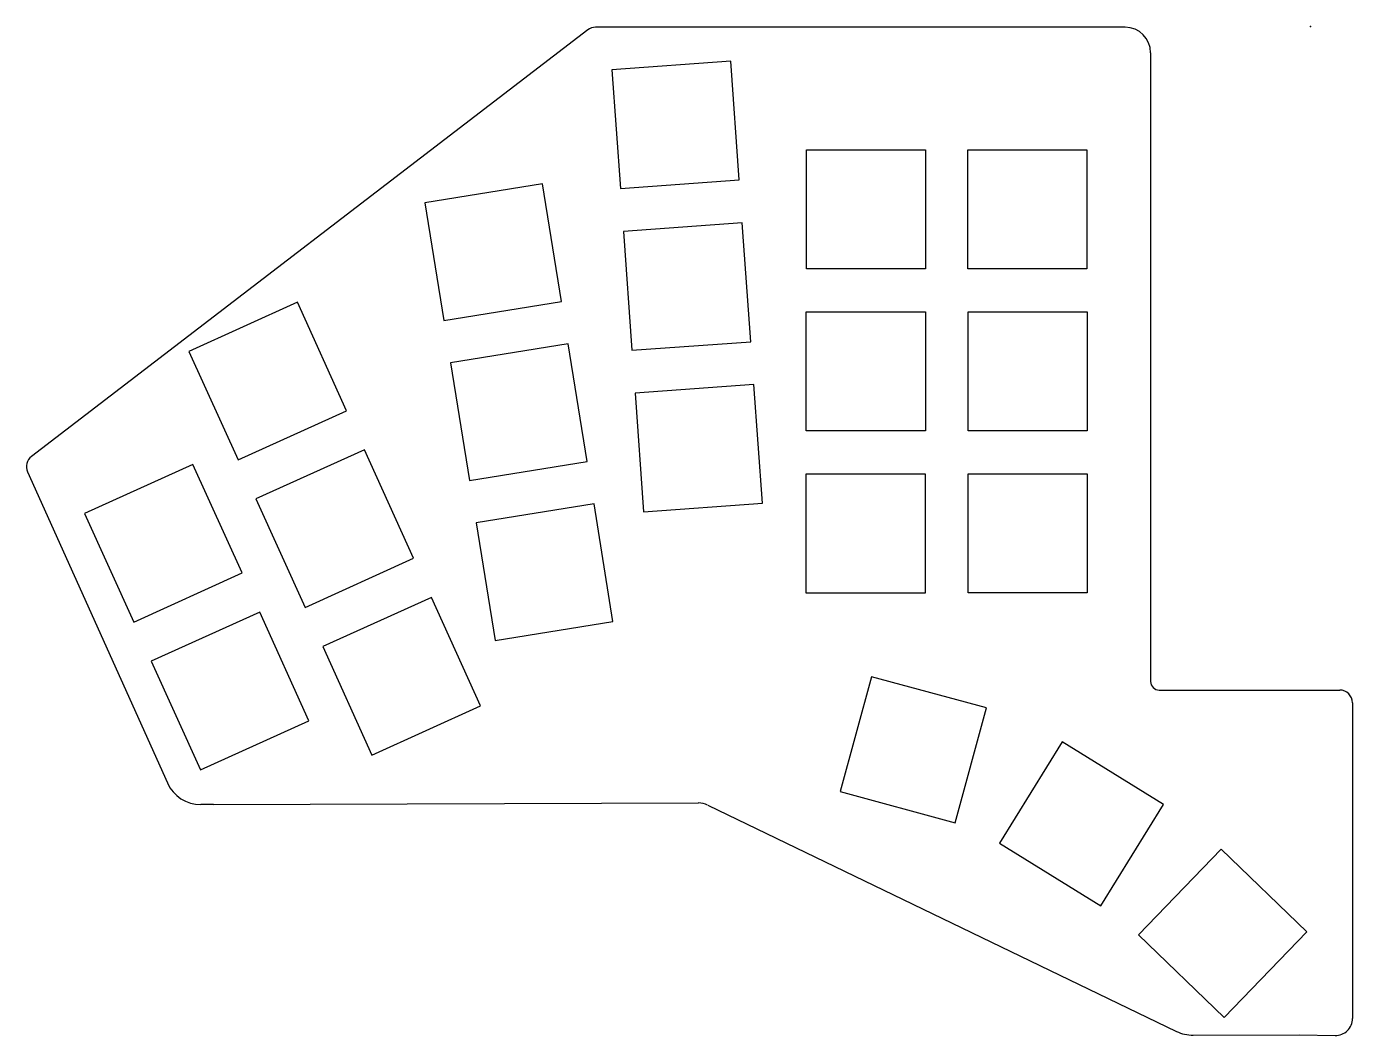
# Model space of a CAD drawing. Header units: millimetres. Extents: x -151 to 5, y -119 to 0.
import ezdxf

# ---------------------------------------------------------------- set-up
doc = ezdxf.new("R2010")
doc.units = ezdxf.units.MM
doc.header["$MEASUREMENT"] = 0
doc.layers.add('plateClean v5_Sketch1', color=7, linetype='Continuous')

msp = doc.modelspace()

# ---------------------------------------------------------------- linework, layer by layer
at = {"layer": 'plateClean v5_Sketch1'}
for p, q in [((-84.89, -0.4), (-150.25, -50.54)), ((-21.78, -0.09), (-83.98, -0.09)), ((-18.78, -3.09), (-18.78, -77)), ((-68.11, -4.08), (-82.08, -5.09)), ((-67.11, -18.04), (-68.11, -4.08)), ((-82.08, -5.09), (-81.07, -19.05)), ((-59.22, -28.5), (-59.22, -14.5)), ((-59.22, -14.5), (-45.22, -14.5)), ((-45.22, -14.5), (-45.22, -28.5)), ((-40.26, -14.5), (-26.26, -14.5)), ((-40.26, -28.5), (-40.26, -14.5)), ((-26.26, -14.5), (-26.26, -28.5)), ((-90.24, -18.51), (-104.06, -20.74)), ((-88.01, -32.33), (-90.24, -18.51)), ((-81.07, -19.05), (-67.11, -18.04)), ((-104.06, -20.74), (-101.83, -34.56)), ((-66.75, -23.08), (-80.71, -24.09)), ((-65.74, -37.05), (-66.75, -23.08)), ((-80.71, -24.09), (-79.71, -38.05)), ((-45.22, -28.5), (-59.22, -28.5)), ((-26.26, -28.5), (-40.26, -28.5)), ((-119.01, -32.42), (-131.76, -38.19)), ((-113.23, -45.17), (-119.01, -32.42)), ((-101.83, -34.56), (-88.01, -32.33)), ((-59.23, -47.54), (-59.23, -33.54)), ((-59.23, -33.54), (-45.23, -33.54)), ((-45.23, -33.54), (-45.23, -47.54)), ((-40.22, -33.54), (-26.22, -33.54)), ((-40.22, -47.54), (-40.22, -33.54)), ((-26.22, -33.54), (-26.22, -47.54)), ((-87.2, -37.32), (-101.02, -39.55)), ((-84.98, -51.15), (-87.2, -37.32)), ((-79.71, -38.05), (-65.74, -37.05)), ((-131.76, -38.19), (-125.98, -50.95)), ((-101.02, -39.55), (-98.8, -53.37)), ((-65.39, -42.08), (-79.35, -43.09)), ((-79.35, -43.09), (-78.34, -57.06)), ((-64.37, -56.04), (-65.39, -42.08)), ((-125.98, -50.95), (-113.23, -45.17)), ((-45.23, -47.54), (-59.23, -47.54)), ((-26.22, -47.54), (-40.22, -47.54)), ((-111.15, -49.76), (-123.9, -55.54)), ((-105.37, -62.51), (-111.15, -49.76)), ((-98.8, -53.37), (-84.98, -51.15)), ((-150.71, -52.35), (-134.29, -88.92)), ((-131.29, -51.47), (-144.04, -57.26)), ((-125.5, -64.22), (-131.29, -51.47)), ((-59.26, -66.6), (-59.26, -52.6)), ((-59.26, -52.6), (-45.26, -52.6)), ((-45.26, -52.6), (-45.26, -66.6)), ((-40.22, -66.59), (-40.22, -52.59)), ((-40.22, -52.59), (-26.22, -52.59)), ((-26.22, -52.59), (-26.22, -66.59)), ((-123.9, -55.54), (-118.12, -68.29)), ((-78.34, -57.06), (-64.37, -56.04)), ((-144.04, -57.26), (-138.25, -70.01)), ((-84.17, -56.13), (-98, -58.36)), ((-81.95, -69.95), (-84.17, -56.13)), ((-98, -58.36), (-95.77, -72.18)), ((-118.12, -68.29), (-105.37, -62.51)), ((-138.25, -70.01), (-125.5, -64.22)), ((-45.26, -66.6), (-59.26, -66.6)), ((-26.22, -66.59), (-40.22, -66.59)), ((-103.28, -67.12), (-116.04, -72.9)), ((-97.51, -79.87), (-103.28, -67.12)), ((-123.43, -68.85), (-136.18, -74.62)), ((-117.66, -81.6), (-123.43, -68.85)), ((-95.77, -72.18), (-81.95, -69.95)), ((-116.04, -72.9), (-110.26, -85.65)), ((-136.18, -74.62), (-130.41, -87.37)), ((-51.59, -76.43), (-55.27, -89.94)), ((-38.08, -80.1), (-51.59, -76.43)), ((-17.78, -78), (3.43, -78)), ((-110.26, -85.65), (-97.51, -79.87)), ((-41.76, -93.61), (-38.08, -80.1)), ((4.93, -79.5), (4.93, -116.61)), ((-130.41, -87.37), (-117.66, -81.6)), ((-29.16, -84.09), (-36.53, -95.99)), ((-17.26, -91.46), (-29.16, -84.09)), ((-55.27, -89.94), (-41.76, -93.61)), ((-128.92, -91.46), (-130.35, -91.46)), ((-128.92, -91.46), (-71.91, -91.27)), ((-128.89, -91.45), (-128.92, -91.46)), ((-70.82, -91.52), (-15.75, -118.13)), ((-24.63, -103.36), (-17.26, -91.46)), ((-36.53, -95.99), (-24.63, -103.36)), ((-20.22, -106.77), (-10.5, -96.7)), ((-10.5, -96.7), (-0.43, -106.42)), ((-10.15, -116.5), (-20.22, -106.77)), ((-0.43, -106.42), (-10.15, -116.5)), ((-13.77, -118.57), (-1.31, -118.53)), ((-1.31, -118.53), (2.89, -118.61))]:
    msp.add_line(p, q, dxfattribs=at)
for centre, radius, start, end in [((-83.98, -1.59), 1.5, 90, 127.4948), ((-21.78, -3.09), 3, 0, 90), ((-149.34, -51.73), 1.5, 127.4948, 204.1698), ((-17.78, -77), 1, 180, 270), ((3.43, -79.5), 1.5, 0, 90), ((-130.37, -87.16), 4.3, 204.1698, 270.2972), ((-71.91, -93.77), 2.5, 64.2127, 90.1865), ((2.93, -116.61), 2, 268.9811, 0), ((-13.79, -114.07), 4.5, 244.2127, 270.1865)]:
    msp.add_arc(centre, radius, start, end, dxfattribs=at)
msp.add_point((0, 0), dxfattribs=at)

doc.saveas('drawing.dxf')
